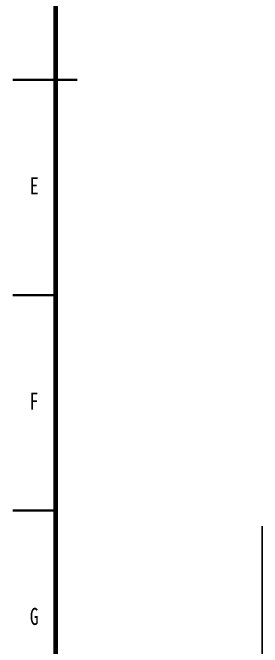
# Model space of a CAD drawing. Header units: millimetres. Extents: x -12403 to 8666, y -15213 to 13435.
# Drawn here: x -9688 to -7898, y -3836 to 718 of the extents above; entities that cross this region are included whole.
import ezdxf

# ---------------------------------------------------------------- set-up
doc = ezdxf.new("R2010")
doc.units = ezdxf.units.MM
doc.styles.add('SLDTEXTSTYLE1', font='TXT', dxfattribs={"width": 0.75})

msp = doc.modelspace()

# ---------------------------------------------------------------- linework, layer by layer
at = {"color": 7, "linetype": 'Continuous', "lineweight": 70}
msp.add_line((-9379.36, -5944.77), (-9379.36, 6415.23), dxfattribs=at)
at = {"color": 7, "linetype": 'Continuous', "lineweight": 35}
for p, q in [((-9688.36, 235.23), (-9224.86, 235.23)), ((-9379.36, 235.23), (-9688.36, 235.23)), ((-9379.36, -1309.77), (-9688.36, -1309.77)), ((-9379.36, -2854.77), (-9688.36, -2854.77))]:
    msp.add_line(p, q, dxfattribs=at)
at = {"color": 7, "linetype": 'Continuous', "lineweight": 25}
msp.add_line((-7898.34, -2968.03), (-7898.34, -4875.78), dxfattribs=at)

# ---------------------------------------------------------------- texts
at = {"color": 7, "linetype": 'Continuous', "lineweight": 0, "char_height": 122.63, "attachment_point": 2, "style": 'SLDTEXTSTYLE1'}
for s, insert in [('E', (-9533.62, -463.18)), ('F', (-9535.17, -2008.18)), ('G', (-9534.27, -3553.18))]:
    msp.add_mtext(s, dxfattribs=dict(at, insert=insert))

doc.saveas('drawing.dxf')
